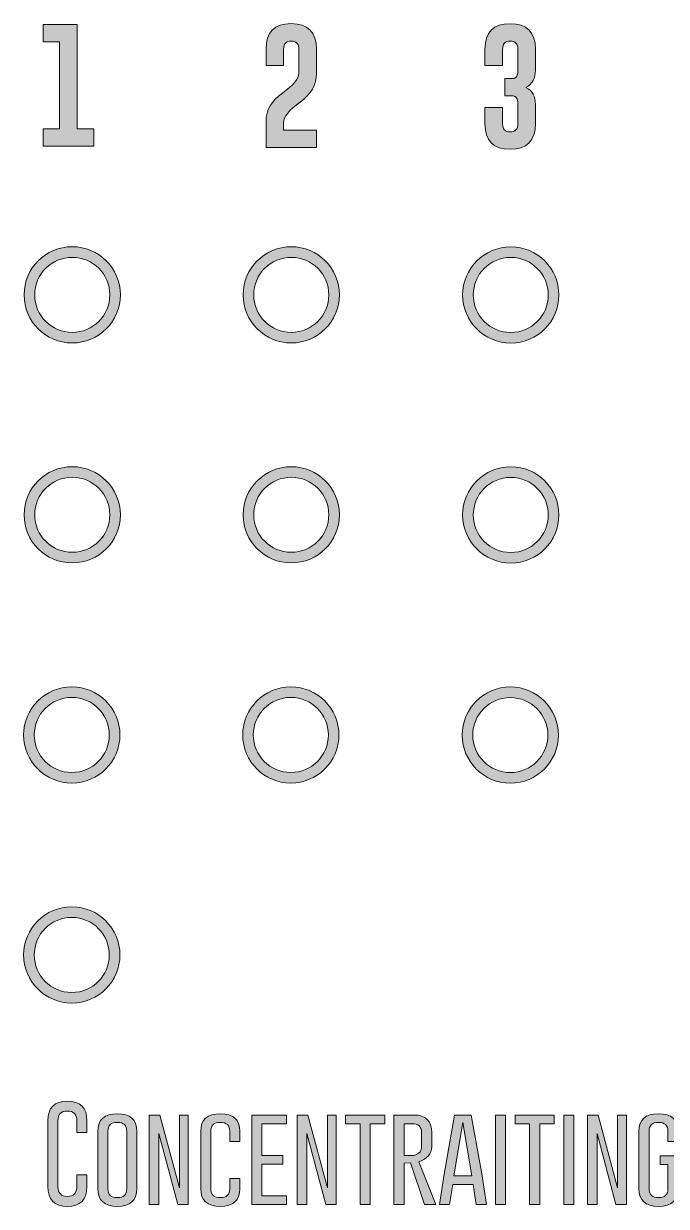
# Model space of a CAD drawing. Header units: inches. Extents: x 3.4 to 89, y -46.7 to -4.
# Drawn here: x 3.38 to 24.79, y -43.37 to -3.96 of the extents above; entities that cross this region are included whole.
import ezdxf

# ---------------------------------------------------------------- set-up
doc = ezdxf.new("R2010")
doc.units = ezdxf.units.IN
doc.header["$MEASUREMENT"] = 0
doc.layers.add('With Dials', color=7, linetype='Continuous')

# ---------------------------------------------------------------- blocks, each defined once
blk = doc.blocks.new('block 3')
at = {"layer": 'With Dials', "true_color": 0x231f20}
h = blk.add_hatch(color=250, dxfattribs=at)
h.dxf.hatch_style = 2
h.paths.add_polyline_path([(5.166, -3.992), (5.166, -7.471), (5.714, -7.471), (5.714, -8.048), (4.034, -8.048), (4.034, -7.471), (4.581, -7.471), (4.581, -4.569), (4.034, -4.569), (4.034, -3.992)])
at = {"layer": 'With Dials', "lineweight": 0}
blk.add_lwpolyline([(5.166, -3.992), (5.166, -7.471), (5.714, -7.471), (5.714, -8.048), (4.034, -8.048), (4.034, -7.471), (4.581, -7.471), (4.581, -4.569), (4.034, -4.569), (4.034, -3.992), (5.166, -3.992)], dxfattribs=at)
blk = doc.blocks.new('block 4')
at = {"layer": 'With Dials', "true_color": 0x231f20}
h = blk.add_hatch(color=250, dxfattribs=at)
h.dxf.hatch_style = 2
edge = h.paths.add_edge_path()
edge.add_spline(control_points=[(11.453, -7.216), (11.453, -6.851), (11.635, -6.538), (11.999, -6.277), (12.364, -6.017), (12.547, -5.796), (12.548, -5.614), (12.548, -5.614), (12.548, -4.818), (12.548, -4.818), (12.548, -4.635), (12.464, -4.543), (12.296, -4.543), (12.296, -4.543), (12.292, -4.543), (12.292, -4.543), (12.123, -4.543), (12.038, -4.635), (12.038, -4.818), (12.038, -4.818), (12.038, -5.362), (12.038, -5.362), (12.038, -5.362), (11.453, -5.362), (11.453, -5.362), (11.453, -5.362), (11.453, -4.818), (11.453, -4.818), (11.453, -4.249), (11.733, -3.964), (12.292, -3.964), (12.853, -3.964), (13.133, -4.249), (13.133, -4.818), (13.133, -4.818), (13.133, -5.628), (13.133, -5.628), (13.133, -6), (12.951, -6.317), (12.586, -6.579), (12.22, -6.84), (12.038, -7.068), (12.038, -7.265), (12.038, -7.265), (12.038, -7.509), (12.038, -7.509), (12.038, -7.509), (13.133, -7.509), (13.133, -7.509), (13.133, -7.509), (13.133, -8.086), (13.133, -8.086), (13.133, -8.086), (11.453, -8.086), (11.453, -8.086), (11.453, -8.086), (11.453, -7.216), (11.453, -7.216)], knot_values=[0, 0, 0, 0, 1, 1, 1, 2, 2, 2, 3, 3, 3, 4, 4, 4, 5, 5, 5, 6, 6, 6, 7, 7, 7, 8, 8, 8, 9, 9, 9, 10, 10, 10, 11, 11, 11, 12, 12, 12, 13, 13, 13, 14, 14, 14, 15, 15, 15, 16, 16, 16, 17, 17, 17, 18, 18, 18, 19, 19, 19, 19], degree=3, periodic=1)
at = {"layer": 'With Dials', "lineweight": 0}
blk.add_open_spline([(11.453, -7.216), (11.453, -6.851), (11.635, -6.538), (11.999, -6.277), (12.364, -6.017), (12.547, -5.796), (12.548, -5.614), (12.548, -5.614), (12.548, -4.818), (12.548, -4.818), (12.548, -4.635), (12.464, -4.543), (12.296, -4.543), (12.296, -4.543), (12.292, -4.543), (12.292, -4.543), (12.123, -4.543), (12.038, -4.635), (12.038, -4.818), (12.038, -4.818), (12.038, -5.362), (12.038, -5.362), (12.038, -5.362), (11.453, -5.362), (11.453, -5.362), (11.453, -5.362), (11.453, -4.818), (11.453, -4.818), (11.453, -4.249), (11.733, -3.964), (12.292, -3.964), (12.853, -3.964), (13.133, -4.249), (13.133, -4.818), (13.133, -4.818), (13.133, -5.628), (13.133, -5.628), (13.133, -6), (12.951, -6.317), (12.586, -6.579), (12.22, -6.84), (12.038, -7.068), (12.038, -7.265), (12.038, -7.265), (12.038, -7.509), (12.038, -7.509), (12.038, -7.509), (13.133, -7.509), (13.133, -7.509), (13.133, -7.509), (13.133, -8.086), (13.133, -8.086), (13.133, -8.086), (11.453, -8.086), (11.453, -8.086), (11.453, -8.086), (11.453, -7.216), (11.453, -7.216)], degree=3, knots=[0, 0, 0, 0, 1, 1, 1, 2, 2, 2, 3, 3, 3, 4, 4, 4, 5, 5, 5, 6, 6, 6, 7, 7, 7, 8, 8, 8, 9, 9, 9, 10, 10, 10, 11, 11, 11, 12, 12, 12, 13, 13, 13, 14, 14, 14, 15, 15, 15, 16, 16, 16, 17, 17, 17, 18, 18, 18, 19, 19, 19, 19], dxfattribs=at)
blk = doc.blocks.new('block 5')
at = {"layer": 'With Dials', "true_color": 0x231f20}
h = blk.add_hatch(color=250, dxfattribs=at)
h.dxf.hatch_style = 2
edge = h.paths.add_edge_path()
edge.add_spline(control_points=[(19.842, -4.818), (19.842, -4.636), (19.757, -4.545), (19.587, -4.543), (19.587, -4.543), (19.583, -4.543), (19.583, -4.543), (19.415, -4.543), (19.331, -4.635), (19.331, -4.818), (19.331, -4.818), (19.331, -5.362), (19.331, -5.362), (19.331, -5.362), (18.746, -5.362), (18.746, -5.362), (18.746, -5.362), (18.746, -4.818), (18.746, -4.818), (18.746, -4.25), (19.026, -3.967), (19.585, -3.967), (20.146, -3.967), (20.426, -4.25), (20.426, -4.818), (20.426, -4.818), (20.426, -5.523), (20.426, -5.523), (20.426, -5.789), (20.32, -5.977), (20.106, -6.087), (20.32, -6.198), (20.426, -6.386), (20.426, -6.652), (20.426, -6.652), (20.426, -7.299), (20.426, -7.299), (20.426, -7.866), (20.146, -8.15), (19.585, -8.15), (19.026, -8.15), (18.746, -7.866), (18.746, -7.299), (18.746, -7.299), (18.746, -6.755), (18.746, -6.755), (18.746, -6.755), (19.331, -6.755), (19.331, -6.755), (19.331, -6.755), (19.331, -7.299), (19.331, -7.299), (19.331, -7.482), (19.415, -7.574), (19.583, -7.574), (19.583, -7.574), (19.587, -7.574), (19.587, -7.574), (19.757, -7.572), (19.842, -7.481), (19.842, -7.299), (19.842, -7.299), (19.842, -6.652), (19.842, -6.652), (19.842, -6.504), (19.811, -6.417), (19.748, -6.389), (19.715, -6.375), (19.664, -6.368), (19.596, -6.368), (19.596, -6.368), (19.403, -6.368), (19.403, -6.368), (19.403, -6.368), (19.403, -5.792), (19.403, -5.792), (19.403, -5.792), (19.641, -5.792), (19.641, -5.792), (19.696, -5.792), (19.737, -5.783), (19.765, -5.767), (19.816, -5.738), (19.842, -5.655), (19.842, -5.519), (19.842, -5.519), (19.842, -4.818), (19.842, -4.818)], knot_values=[0, 0, 0, 0, 1, 1, 1, 2, 2, 2, 3, 3, 3, 4, 4, 4, 5, 5, 5, 6, 6, 6, 7, 7, 7, 8, 8, 8, 9, 9, 9, 10, 10, 10, 11, 11, 11, 12, 12, 12, 13, 13, 13, 14, 14, 14, 15, 15, 15, 16, 16, 16, 17, 17, 17, 18, 18, 18, 19, 19, 19, 20, 20, 20, 21, 21, 21, 22, 22, 22, 23, 23, 23, 24, 24, 24, 25, 25, 25, 26, 26, 26, 27, 27, 27, 28, 28, 28, 29, 29, 29, 29], degree=3, periodic=1)
at = {"layer": 'With Dials', "lineweight": 0}
blk.add_open_spline([(19.842, -4.818), (19.842, -4.636), (19.757, -4.545), (19.587, -4.543), (19.587, -4.543), (19.583, -4.543), (19.583, -4.543), (19.415, -4.543), (19.331, -4.635), (19.331, -4.818), (19.331, -4.818), (19.331, -5.362), (19.331, -5.362), (19.331, -5.362), (18.746, -5.362), (18.746, -5.362), (18.746, -5.362), (18.746, -4.818), (18.746, -4.818), (18.746, -4.25), (19.026, -3.967), (19.585, -3.967), (20.146, -3.967), (20.426, -4.25), (20.426, -4.818), (20.426, -4.818), (20.426, -5.523), (20.426, -5.523), (20.426, -5.789), (20.32, -5.977), (20.106, -6.087), (20.32, -6.198), (20.426, -6.386), (20.426, -6.652), (20.426, -6.652), (20.426, -7.299), (20.426, -7.299), (20.426, -7.866), (20.146, -8.15), (19.585, -8.15), (19.026, -8.15), (18.746, -7.866), (18.746, -7.299), (18.746, -7.299), (18.746, -6.755), (18.746, -6.755), (18.746, -6.755), (19.331, -6.755), (19.331, -6.755), (19.331, -6.755), (19.331, -7.299), (19.331, -7.299), (19.331, -7.482), (19.415, -7.574), (19.583, -7.574), (19.583, -7.574), (19.587, -7.574), (19.587, -7.574), (19.757, -7.572), (19.842, -7.481), (19.842, -7.299), (19.842, -7.299), (19.842, -6.652), (19.842, -6.652), (19.842, -6.504), (19.811, -6.417), (19.748, -6.389), (19.715, -6.375), (19.664, -6.368), (19.596, -6.368), (19.596, -6.368), (19.403, -6.368), (19.403, -6.368), (19.403, -6.368), (19.403, -5.792), (19.403, -5.792), (19.403, -5.792), (19.641, -5.792), (19.641, -5.792), (19.696, -5.792), (19.737, -5.783), (19.765, -5.767), (19.816, -5.738), (19.842, -5.655), (19.842, -5.519), (19.842, -5.519), (19.842, -4.818), (19.842, -4.818)], degree=3, knots=[0, 0, 0, 0, 1, 1, 1, 2, 2, 2, 3, 3, 3, 4, 4, 4, 5, 5, 5, 6, 6, 6, 7, 7, 7, 8, 8, 8, 9, 9, 9, 10, 10, 10, 11, 11, 11, 12, 12, 12, 13, 13, 13, 14, 14, 14, 15, 15, 15, 16, 16, 16, 17, 17, 17, 18, 18, 18, 19, 19, 19, 20, 20, 20, 21, 21, 21, 22, 22, 22, 23, 23, 23, 24, 24, 24, 25, 25, 25, 26, 26, 26, 27, 27, 27, 28, 28, 28, 29, 29, 29, 29], dxfattribs=at)
blk = doc.blocks.new('block 2')
at = {"layer": 'With Dials'}
for name in ['block 3', 'block 4', 'block 5']:
    blk.add_blockref(name, (0, 0), dxfattribs=at)
blk = doc.blocks.new('block 14')
at = {"layer": 'With Dials', "true_color": 0x231f20}
h = blk.add_hatch(color=250, dxfattribs=at)
h.dxf.hatch_style = 2
edge = h.paths.add_edge_path()
edge.add_spline(control_points=[(5, -11.397), (4.116, -11.397), (3.397, -12.116), (3.397, -13), (3.397, -13.883), (4.116, -14.602), (5, -14.602), (5.884, -14.602), (6.603, -13.883), (6.603, -13), (6.603, -12.116), (5.884, -11.397), (5, -11.397), (5, -11.397), (5, -11.397), (5, -11.397)], knot_values=[0, 0, 0, 0, 1, 1, 1, 2, 2, 2, 3, 3, 3, 4, 4, 4, 5, 5, 5, 5], degree=3, periodic=1)
edge = h.paths.add_edge_path()
edge.add_spline(control_points=[(5, -11.75), (5.69, -11.75), (6.25, -12.309), (6.25, -13), (6.25, -13.69), (5.69, -14.25), (5, -14.25), (4.31, -14.25), (3.75, -13.69), (3.75, -13), (3.75, -12.309), (4.31, -11.75), (5, -11.75)], knot_values=[0, 0, 0, 0, 0.352778, 0.352778, 0.352778, 0.705556, 0.705556, 0.705556, 1.058333, 1.058333, 1.058333, 1.411111, 1.411111, 1.411111, 1.411111], degree=3, periodic=0)
edge.add_line((5, -11.75), (5, -11.75))
at = {"layer": 'With Dials', "lineweight": 0}
for points, knots in [([(5, -11.397), (4.116, -11.397), (3.397, -12.116), (3.397, -13), (3.397, -13.883), (4.116, -14.602), (5, -14.602), (5.884, -14.602), (6.603, -13.883), (6.603, -13), (6.603, -12.116), (5.884, -11.397), (5, -11.397), (5, -11.397), (5, -11.397), (5, -11.397)], [0, 0, 0, 0, 1, 1, 1, 2, 2, 2, 3, 3, 3, 4, 4, 4, 5, 5, 5, 5]), ([(5, -11.75), (5.69, -11.75), (6.25, -12.309), (6.25, -13), (6.25, -13.69), (5.69, -14.25), (5, -14.25), (4.31, -14.25), (3.75, -13.69), (3.75, -13), (3.75, -12.309), (4.31, -11.75), (5, -11.75)], [0, 0, 0, 0, 1, 1, 1, 2, 2, 2, 3, 3, 3, 4, 4, 4, 4])]:
    blk.add_open_spline(points, degree=3, knots=knots, dxfattribs=at)
blk = doc.blocks.new('block 15')
at = {"layer": 'With Dials', "true_color": 0x231f20}
h = blk.add_hatch(color=250, dxfattribs=at)
h.dxf.hatch_style = 2
edge = h.paths.add_edge_path()
edge.add_spline(control_points=[(5, -18.726), (4.116, -18.726), (3.397, -19.445), (3.397, -20.328), (3.397, -21.212), (4.116, -21.931), (5, -21.931), (5.884, -21.931), (6.603, -21.212), (6.603, -20.328), (6.603, -19.445), (5.884, -18.726), (5, -18.726), (5, -18.726), (5, -18.726), (5, -18.726)], knot_values=[0, 0, 0, 0, 1, 1, 1, 2, 2, 2, 3, 3, 3, 4, 4, 4, 5, 5, 5, 5], degree=3, periodic=1)
edge = h.paths.add_edge_path()
edge.add_spline(control_points=[(5, -19.078), (5.69, -19.078), (6.25, -19.638), (6.25, -20.328), (6.25, -21.019), (5.69, -21.578), (5, -21.578), (4.31, -21.578), (3.75, -21.019), (3.75, -20.328), (3.75, -19.638), (4.31, -19.078), (5, -19.078)], knot_values=[0, 0, 0, 0, 0.352778, 0.352778, 0.352778, 0.705556, 0.705556, 0.705556, 1.058333, 1.058333, 1.058333, 1.411111, 1.411111, 1.411111, 1.411111], degree=3, periodic=0)
edge.add_line((5, -19.078), (5, -19.078))
at = {"layer": 'With Dials', "lineweight": 0}
for points, knots in [([(5, -18.726), (4.116, -18.726), (3.397, -19.445), (3.397, -20.328), (3.397, -21.212), (4.116, -21.931), (5, -21.931), (5.884, -21.931), (6.603, -21.212), (6.603, -20.328), (6.603, -19.445), (5.884, -18.726), (5, -18.726), (5, -18.726), (5, -18.726), (5, -18.726)], [0, 0, 0, 0, 1, 1, 1, 2, 2, 2, 3, 3, 3, 4, 4, 4, 5, 5, 5, 5]), ([(5, -19.078), (5.69, -19.078), (6.25, -19.638), (6.25, -20.328), (6.25, -21.019), (5.69, -21.578), (5, -21.578), (4.31, -21.578), (3.75, -21.019), (3.75, -20.328), (3.75, -19.638), (4.31, -19.078), (5, -19.078)], [0, 0, 0, 0, 1, 1, 1, 2, 2, 2, 3, 3, 3, 4, 4, 4, 4])]:
    blk.add_open_spline(points, degree=3, knots=knots, dxfattribs=at)
blk = doc.blocks.new('block 17')
at = {"layer": 'With Dials', "true_color": 0x231f20}
h = blk.add_hatch(color=250, dxfattribs=at)
h.dxf.hatch_style = 2
edge = h.paths.add_edge_path()
edge.add_spline(control_points=[(4.985, -26.061), (4.101, -26.061), (3.382, -26.78), (3.382, -27.664), (3.382, -28.547), (4.101, -29.266), (4.985, -29.266), (5.869, -29.266), (6.588, -28.547), (6.588, -27.664), (6.588, -26.78), (5.869, -26.061), (4.985, -26.061), (4.985, -26.061), (4.985, -26.061), (4.985, -26.061)], knot_values=[0, 0, 0, 0, 1, 1, 1, 2, 2, 2, 3, 3, 3, 4, 4, 4, 5, 5, 5, 5], degree=3, periodic=1)
edge = h.paths.add_edge_path()
edge.add_spline(control_points=[(4.985, -26.414), (5.676, -26.414), (6.235, -26.973), (6.235, -27.664), (6.235, -28.354), (5.676, -28.914), (4.985, -28.914), (4.295, -28.914), (3.735, -28.354), (3.735, -27.664), (3.735, -26.973), (4.295, -26.414), (4.985, -26.414)], knot_values=[0, 0, 0, 0, 0.352778, 0.352778, 0.352778, 0.705556, 0.705556, 0.705556, 1.058333, 1.058333, 1.058333, 1.411111, 1.411111, 1.411111, 1.411111], degree=3, periodic=0)
edge.add_line((4.985, -26.414), (4.985, -26.414))
at = {"layer": 'With Dials', "lineweight": 0}
for points, knots in [([(4.985, -26.061), (4.101, -26.061), (3.382, -26.78), (3.382, -27.664), (3.382, -28.547), (4.101, -29.266), (4.985, -29.266), (5.869, -29.266), (6.588, -28.547), (6.588, -27.664), (6.588, -26.78), (5.869, -26.061), (4.985, -26.061), (4.985, -26.061), (4.985, -26.061), (4.985, -26.061)], [0, 0, 0, 0, 1, 1, 1, 2, 2, 2, 3, 3, 3, 4, 4, 4, 5, 5, 5, 5]), ([(4.985, -26.414), (5.676, -26.414), (6.235, -26.973), (6.235, -27.664), (6.235, -28.354), (5.676, -28.914), (4.985, -28.914), (4.295, -28.914), (3.735, -28.354), (3.735, -27.664), (3.735, -26.973), (4.295, -26.414), (4.985, -26.414)], [0, 0, 0, 0, 1, 1, 1, 2, 2, 2, 3, 3, 3, 4, 4, 4, 4])]:
    blk.add_open_spline(points, degree=3, knots=knots, dxfattribs=at)
blk = doc.blocks.new('block 18')
at = {"layer": 'With Dials', "true_color": 0x231f20}
h = blk.add_hatch(color=250, dxfattribs=at)
h.dxf.hatch_style = 2
edge = h.paths.add_edge_path()
edge.add_spline(control_points=[(4.985, -33.39), (4.101, -33.39), (3.382, -34.109), (3.382, -34.992), (3.382, -35.876), (4.101, -36.595), (4.985, -36.595), (5.869, -36.595), (6.588, -35.876), (6.588, -34.992), (6.588, -34.109), (5.869, -33.39), (4.985, -33.39), (4.985, -33.39), (4.985, -33.39), (4.985, -33.39)], knot_values=[0, 0, 0, 0, 1, 1, 1, 2, 2, 2, 3, 3, 3, 4, 4, 4, 5, 5, 5, 5], degree=3, periodic=1)
edge = h.paths.add_edge_path()
edge.add_spline(control_points=[(4.985, -33.742), (5.676, -33.742), (6.235, -34.302), (6.235, -34.992), (6.235, -35.683), (5.676, -36.242), (4.985, -36.242), (4.295, -36.242), (3.735, -35.683), (3.735, -34.992), (3.735, -34.302), (4.295, -33.742), (4.985, -33.742)], knot_values=[0, 0, 0, 0, 0.352778, 0.352778, 0.352778, 0.705556, 0.705556, 0.705556, 1.058333, 1.058333, 1.058333, 1.411111, 1.411111, 1.411111, 1.411111], degree=3, periodic=0)
edge.add_line((4.985, -33.742), (4.985, -33.742))
at = {"layer": 'With Dials', "lineweight": 0}
for points, knots in [([(4.985, -33.39), (4.101, -33.39), (3.382, -34.109), (3.382, -34.992), (3.382, -35.876), (4.101, -36.595), (4.985, -36.595), (5.869, -36.595), (6.588, -35.876), (6.588, -34.992), (6.588, -34.109), (5.869, -33.39), (4.985, -33.39), (4.985, -33.39), (4.985, -33.39), (4.985, -33.39)], [0, 0, 0, 0, 1, 1, 1, 2, 2, 2, 3, 3, 3, 4, 4, 4, 5, 5, 5, 5]), ([(4.985, -33.742), (5.676, -33.742), (6.235, -34.302), (6.235, -34.992), (6.235, -35.683), (5.676, -36.242), (4.985, -36.242), (4.295, -36.242), (3.735, -35.683), (3.735, -34.992), (3.735, -34.302), (4.295, -33.742), (4.985, -33.742)], [0, 0, 0, 0, 1, 1, 1, 2, 2, 2, 3, 3, 3, 4, 4, 4, 4])]:
    blk.add_open_spline(points, degree=3, knots=knots, dxfattribs=at)
blk = doc.blocks.new('block 16')
at = {"layer": 'With Dials'}
for name in ['block 17', 'block 18']:
    blk.add_blockref(name, (0, 0), dxfattribs=at)
blk = doc.blocks.new('block 13')
at = {"layer": 'With Dials'}
for name in ['block 14', 'block 15', 'block 16']:
    blk.add_blockref(name, (0, 0), dxfattribs=at)
blk = doc.blocks.new('block 34')
at = {"layer": 'With Dials', "true_color": 0x231f20}
h = blk.add_hatch(color=250, dxfattribs=at)
h.dxf.hatch_style = 2
edge = h.paths.add_edge_path()
edge.add_spline(control_points=[(19.605, -11.401), (18.721, -11.401), (18.002, -12.12), (18.002, -13.004), (18.002, -13.887), (18.721, -14.606), (19.605, -14.606), (20.489, -14.606), (21.208, -13.887), (21.208, -13.004), (21.208, -12.12), (20.489, -11.401), (19.605, -11.401), (19.605, -11.401), (19.605, -11.401), (19.605, -11.401)], knot_values=[0, 0, 0, 0, 1, 1, 1, 2, 2, 2, 3, 3, 3, 4, 4, 4, 5, 5, 5, 5], degree=3, periodic=1)
edge = h.paths.add_edge_path()
edge.add_spline(control_points=[(19.605, -11.754), (20.295, -11.754), (20.855, -12.313), (20.855, -13.004), (20.855, -13.694), (20.295, -14.254), (19.605, -14.254), (18.914, -14.254), (18.355, -13.694), (18.355, -13.004), (18.355, -12.313), (18.914, -11.754), (19.605, -11.754)], knot_values=[0, 0, 0, 0, 0.352778, 0.352778, 0.352778, 0.705556, 0.705556, 0.705556, 1.058333, 1.058333, 1.058333, 1.411111, 1.411111, 1.411111, 1.411111], degree=3, periodic=0)
edge.add_line((19.605, -11.754), (19.605, -11.754))
at = {"layer": 'With Dials', "lineweight": 0}
for points, knots in [([(19.605, -11.401), (18.721, -11.401), (18.002, -12.12), (18.002, -13.004), (18.002, -13.887), (18.721, -14.606), (19.605, -14.606), (20.489, -14.606), (21.208, -13.887), (21.208, -13.004), (21.208, -12.12), (20.489, -11.401), (19.605, -11.401), (19.605, -11.401), (19.605, -11.401), (19.605, -11.401)], [0, 0, 0, 0, 1, 1, 1, 2, 2, 2, 3, 3, 3, 4, 4, 4, 5, 5, 5, 5]), ([(19.605, -11.754), (20.295, -11.754), (20.855, -12.313), (20.855, -13.004), (20.855, -13.694), (20.295, -14.254), (19.605, -14.254), (18.914, -14.254), (18.355, -13.694), (18.355, -13.004), (18.355, -12.313), (18.914, -11.754), (19.605, -11.754)], [0, 0, 0, 0, 1, 1, 1, 2, 2, 2, 3, 3, 3, 4, 4, 4, 4])]:
    blk.add_open_spline(points, degree=3, knots=knots, dxfattribs=at)
blk = doc.blocks.new('block 35')
at = {"layer": 'With Dials', "true_color": 0x231f20}
h = blk.add_hatch(color=250, dxfattribs=at)
h.dxf.hatch_style = 2
edge = h.paths.add_edge_path()
edge.add_spline(control_points=[(19.605, -18.73), (18.721, -18.73), (18.002, -19.449), (18.002, -20.332), (18.002, -21.216), (18.721, -21.935), (19.605, -21.935), (20.489, -21.935), (21.208, -21.216), (21.208, -20.332), (21.208, -19.449), (20.489, -18.73), (19.605, -18.73), (19.605, -18.73), (19.605, -18.73), (19.605, -18.73)], knot_values=[0, 0, 0, 0, 1, 1, 1, 2, 2, 2, 3, 3, 3, 4, 4, 4, 5, 5, 5, 5], degree=3, periodic=1)
edge = h.paths.add_edge_path()
edge.add_spline(control_points=[(19.605, -19.082), (20.295, -19.082), (20.855, -19.642), (20.855, -20.332), (20.855, -21.023), (20.295, -21.582), (19.605, -21.582), (18.914, -21.582), (18.355, -21.023), (18.355, -20.332), (18.355, -19.642), (18.914, -19.082), (19.605, -19.082)], knot_values=[0, 0, 0, 0, 0.352778, 0.352778, 0.352778, 0.705556, 0.705556, 0.705556, 1.058333, 1.058333, 1.058333, 1.411111, 1.411111, 1.411111, 1.411111], degree=3, periodic=0)
edge.add_line((19.605, -19.082), (19.605, -19.082))
at = {"layer": 'With Dials', "lineweight": 0}
for points, knots in [([(19.605, -18.73), (18.721, -18.73), (18.002, -19.449), (18.002, -20.332), (18.002, -21.216), (18.721, -21.935), (19.605, -21.935), (20.489, -21.935), (21.208, -21.216), (21.208, -20.332), (21.208, -19.449), (20.489, -18.73), (19.605, -18.73), (19.605, -18.73), (19.605, -18.73), (19.605, -18.73)], [0, 0, 0, 0, 1, 1, 1, 2, 2, 2, 3, 3, 3, 4, 4, 4, 5, 5, 5, 5]), ([(19.605, -19.082), (20.295, -19.082), (20.855, -19.642), (20.855, -20.332), (20.855, -21.023), (20.295, -21.582), (19.605, -21.582), (18.914, -21.582), (18.355, -21.023), (18.355, -20.332), (18.355, -19.642), (18.914, -19.082), (19.605, -19.082)], [0, 0, 0, 0, 1, 1, 1, 2, 2, 2, 3, 3, 3, 4, 4, 4, 4])]:
    blk.add_open_spline(points, degree=3, knots=knots, dxfattribs=at)
blk = doc.blocks.new('block 36')
at = {"layer": 'With Dials', "true_color": 0x231f20}
h = blk.add_hatch(color=250, dxfattribs=at)
h.dxf.hatch_style = 2
edge = h.paths.add_edge_path()
edge.add_spline(control_points=[(19.59, -26.065), (18.706, -26.065), (17.987, -26.784), (17.987, -27.668), (17.987, -28.551), (18.706, -29.27), (19.59, -29.27), (20.474, -29.27), (21.193, -28.551), (21.193, -27.668), (21.193, -26.784), (20.474, -26.065), (19.59, -26.065), (19.59, -26.065), (19.59, -26.065), (19.59, -26.065)], knot_values=[0, 0, 0, 0, 1, 1, 1, 2, 2, 2, 3, 3, 3, 4, 4, 4, 5, 5, 5, 5], degree=3, periodic=1)
edge = h.paths.add_edge_path()
edge.add_spline(control_points=[(19.59, -26.418), (20.28, -26.418), (20.84, -26.977), (20.84, -27.668), (20.84, -28.358), (20.28, -28.918), (19.59, -28.918), (18.9, -28.918), (18.34, -28.358), (18.34, -27.668), (18.34, -26.977), (18.9, -26.418), (19.59, -26.418)], knot_values=[0, 0, 0, 0, 0.352778, 0.352778, 0.352778, 0.705556, 0.705556, 0.705556, 1.058333, 1.058333, 1.058333, 1.411111, 1.411111, 1.411111, 1.411111], degree=3, periodic=0)
edge.add_line((19.59, -26.418), (19.59, -26.418))
at = {"layer": 'With Dials', "lineweight": 0}
for points, knots in [([(19.59, -26.065), (18.706, -26.065), (17.987, -26.784), (17.987, -27.668), (17.987, -28.551), (18.706, -29.27), (19.59, -29.27), (20.474, -29.27), (21.193, -28.551), (21.193, -27.668), (21.193, -26.784), (20.474, -26.065), (19.59, -26.065), (19.59, -26.065), (19.59, -26.065), (19.59, -26.065)], [0, 0, 0, 0, 1, 1, 1, 2, 2, 2, 3, 3, 3, 4, 4, 4, 5, 5, 5, 5]), ([(19.59, -26.418), (20.28, -26.418), (20.84, -26.977), (20.84, -27.668), (20.84, -28.358), (20.28, -28.918), (19.59, -28.918), (18.9, -28.918), (18.34, -28.358), (18.34, -27.668), (18.34, -26.977), (18.9, -26.418), (19.59, -26.418)], [0, 0, 0, 0, 1, 1, 1, 2, 2, 2, 3, 3, 3, 4, 4, 4, 4])]:
    blk.add_open_spline(points, degree=3, knots=knots, dxfattribs=at)
blk = doc.blocks.new('block 33')
at = {"layer": 'With Dials'}
for name in ['block 34', 'block 35', 'block 36']:
    blk.add_blockref(name, (0, 0), dxfattribs=at)
blk = doc.blocks.new('block 38')
at = {"layer": 'With Dials', "true_color": 0x231f20}
h = blk.add_hatch(color=250, dxfattribs=at)
h.dxf.hatch_style = 2
edge = h.paths.add_edge_path()
edge.add_spline(control_points=[(12.295, -11.397), (11.411, -11.397), (10.692, -12.116), (10.692, -13), (10.692, -13.883), (11.411, -14.602), (12.295, -14.602), (13.179, -14.602), (13.898, -13.883), (13.898, -13), (13.898, -12.116), (13.179, -11.397), (12.295, -11.397), (12.295, -11.397), (12.295, -11.397), (12.295, -11.397)], knot_values=[0, 0, 0, 0, 1, 1, 1, 2, 2, 2, 3, 3, 3, 4, 4, 4, 5, 5, 5, 5], degree=3, periodic=1)
edge = h.paths.add_edge_path()
edge.add_spline(control_points=[(12.295, -11.75), (12.985, -11.75), (13.545, -12.309), (13.545, -13), (13.545, -13.69), (12.985, -14.25), (12.295, -14.25), (11.605, -14.25), (11.045, -13.69), (11.045, -13), (11.045, -12.309), (11.605, -11.75), (12.295, -11.75)], knot_values=[0, 0, 0, 0, 0.352778, 0.352778, 0.352778, 0.705556, 0.705556, 0.705556, 1.058333, 1.058333, 1.058333, 1.411111, 1.411111, 1.411111, 1.411111], degree=3, periodic=0)
edge.add_line((12.295, -11.75), (12.295, -11.75))
at = {"layer": 'With Dials', "lineweight": 0}
for points, knots in [([(12.295, -11.397), (11.411, -11.397), (10.692, -12.116), (10.692, -13), (10.692, -13.883), (11.411, -14.602), (12.295, -14.602), (13.179, -14.602), (13.898, -13.883), (13.898, -13), (13.898, -12.116), (13.179, -11.397), (12.295, -11.397), (12.295, -11.397), (12.295, -11.397), (12.295, -11.397)], [0, 0, 0, 0, 1, 1, 1, 2, 2, 2, 3, 3, 3, 4, 4, 4, 5, 5, 5, 5]), ([(12.295, -11.75), (12.985, -11.75), (13.545, -12.309), (13.545, -13), (13.545, -13.69), (12.985, -14.25), (12.295, -14.25), (11.605, -14.25), (11.045, -13.69), (11.045, -13), (11.045, -12.309), (11.605, -11.75), (12.295, -11.75)], [0, 0, 0, 0, 1, 1, 1, 2, 2, 2, 3, 3, 3, 4, 4, 4, 4])]:
    blk.add_open_spline(points, degree=3, knots=knots, dxfattribs=at)
blk = doc.blocks.new('block 39')
at = {"layer": 'With Dials', "true_color": 0x231f20}
h = blk.add_hatch(color=250, dxfattribs=at)
h.dxf.hatch_style = 2
edge = h.paths.add_edge_path()
edge.add_spline(control_points=[(12.295, -18.726), (11.411, -18.726), (10.692, -19.445), (10.692, -20.328), (10.692, -21.212), (11.411, -21.931), (12.295, -21.931), (13.179, -21.931), (13.898, -21.212), (13.898, -20.328), (13.898, -19.445), (13.179, -18.726), (12.295, -18.726), (12.295, -18.726), (12.295, -18.726), (12.295, -18.726)], knot_values=[0, 0, 0, 0, 1, 1, 1, 2, 2, 2, 3, 3, 3, 4, 4, 4, 5, 5, 5, 5], degree=3, periodic=1)
edge = h.paths.add_edge_path()
edge.add_spline(control_points=[(12.295, -19.078), (12.985, -19.078), (13.545, -19.638), (13.545, -20.328), (13.545, -21.019), (12.985, -21.578), (12.295, -21.578), (11.605, -21.578), (11.045, -21.019), (11.045, -20.328), (11.045, -19.638), (11.605, -19.078), (12.295, -19.078)], knot_values=[0, 0, 0, 0, 0.352778, 0.352778, 0.352778, 0.705556, 0.705556, 0.705556, 1.058333, 1.058333, 1.058333, 1.411111, 1.411111, 1.411111, 1.411111], degree=3, periodic=0)
edge.add_line((12.295, -19.078), (12.295, -19.078))
at = {"layer": 'With Dials', "lineweight": 0}
for points, knots in [([(12.295, -18.726), (11.411, -18.726), (10.692, -19.445), (10.692, -20.328), (10.692, -21.212), (11.411, -21.931), (12.295, -21.931), (13.179, -21.931), (13.898, -21.212), (13.898, -20.328), (13.898, -19.445), (13.179, -18.726), (12.295, -18.726), (12.295, -18.726), (12.295, -18.726), (12.295, -18.726)], [0, 0, 0, 0, 1, 1, 1, 2, 2, 2, 3, 3, 3, 4, 4, 4, 5, 5, 5, 5]), ([(12.295, -19.078), (12.985, -19.078), (13.545, -19.638), (13.545, -20.328), (13.545, -21.019), (12.985, -21.578), (12.295, -21.578), (11.605, -21.578), (11.045, -21.019), (11.045, -20.328), (11.045, -19.638), (11.605, -19.078), (12.295, -19.078)], [0, 0, 0, 0, 1, 1, 1, 2, 2, 2, 3, 3, 3, 4, 4, 4, 4])]:
    blk.add_open_spline(points, degree=3, knots=knots, dxfattribs=at)
blk = doc.blocks.new('block 41')
at = {"layer": 'With Dials', "true_color": 0x231f20}
h = blk.add_hatch(color=250, dxfattribs=at)
h.dxf.hatch_style = 2
edge = h.paths.add_edge_path()
edge.add_spline(control_points=[(12.28, -26.061), (11.396, -26.061), (10.677, -26.78), (10.677, -27.664), (10.677, -28.547), (11.396, -29.266), (12.28, -29.266), (13.164, -29.266), (13.883, -28.547), (13.883, -27.664), (13.883, -26.78), (13.164, -26.061), (12.28, -26.061), (12.28, -26.061), (12.28, -26.061), (12.28, -26.061)], knot_values=[0, 0, 0, 0, 1, 1, 1, 2, 2, 2, 3, 3, 3, 4, 4, 4, 5, 5, 5, 5], degree=3, periodic=1)
edge = h.paths.add_edge_path()
edge.add_spline(control_points=[(12.28, -26.414), (12.971, -26.414), (13.53, -26.973), (13.53, -27.664), (13.53, -28.354), (12.971, -28.914), (12.28, -28.914), (11.59, -28.914), (11.03, -28.354), (11.03, -27.664), (11.03, -26.973), (11.59, -26.414), (12.28, -26.414)], knot_values=[0, 0, 0, 0, 0.352778, 0.352778, 0.352778, 0.705556, 0.705556, 0.705556, 1.058333, 1.058333, 1.058333, 1.411111, 1.411111, 1.411111, 1.411111], degree=3, periodic=0)
edge.add_line((12.28, -26.414), (12.28, -26.414))
at = {"layer": 'With Dials', "lineweight": 0}
for points, knots in [([(12.28, -26.061), (11.396, -26.061), (10.677, -26.78), (10.677, -27.664), (10.677, -28.547), (11.396, -29.266), (12.28, -29.266), (13.164, -29.266), (13.883, -28.547), (13.883, -27.664), (13.883, -26.78), (13.164, -26.061), (12.28, -26.061), (12.28, -26.061), (12.28, -26.061), (12.28, -26.061)], [0, 0, 0, 0, 1, 1, 1, 2, 2, 2, 3, 3, 3, 4, 4, 4, 5, 5, 5, 5]), ([(12.28, -26.414), (12.971, -26.414), (13.53, -26.973), (13.53, -27.664), (13.53, -28.354), (12.971, -28.914), (12.28, -28.914), (11.59, -28.914), (11.03, -28.354), (11.03, -27.664), (11.03, -26.973), (11.59, -26.414), (12.28, -26.414)], [0, 0, 0, 0, 1, 1, 1, 2, 2, 2, 3, 3, 3, 4, 4, 4, 4])]:
    blk.add_open_spline(points, degree=3, knots=knots, dxfattribs=at)
blk = doc.blocks.new('block 40')
at = {"layer": 'With Dials'}
blk.add_blockref('block 41', (0, 0), dxfattribs=at)
blk = doc.blocks.new('block 37')
at = {"layer": 'With Dials'}
for name in ['block 38', 'block 39', 'block 40']:
    blk.add_blockref(name, (0, 0), dxfattribs=at)
blk = doc.blocks.new('block 12')
at = {"layer": 'With Dials'}
for name in ['block 13', 'block 37', 'block 33']:
    blk.add_blockref(name, (0, 0), dxfattribs=at)
blk = doc.blocks.new('block 50')
at = {"layer": 'With Dials', "true_color": 0x231f20}
h = blk.add_hatch(color=250, dxfattribs=at)
h.dxf.hatch_style = 2
edge = h.paths.add_edge_path()
edge.add_spline(control_points=[(5.49, -42.707), (5.49, -43.147), (5.273, -43.368), (4.839, -43.369), (4.406, -43.369), (4.189, -43.148), (4.189, -42.707), (4.189, -42.707), (4.189, -40.523), (4.189, -40.523), (4.189, -40.083), (4.406, -39.864), (4.839, -39.864), (5.273, -39.864), (5.49, -40.083), (5.49, -40.523), (5.49, -40.523), (5.49, -40.914), (5.49, -40.914), (5.49, -40.914), (5.154, -40.914), (5.154, -40.914), (5.154, -40.914), (5.154, -40.523), (5.154, -40.523), (5.154, -40.304), (5.049, -40.194), (4.841, -40.193), (4.841, -40.193), (4.837, -40.193), (4.837, -40.193), (4.629, -40.193), (4.525, -40.303), (4.525, -40.523), (4.525, -40.523), (4.525, -42.707), (4.525, -42.707), (4.525, -42.928), (4.63, -43.038), (4.839, -43.038), (5.049, -43.038), (5.154, -42.928), (5.154, -42.707), (5.154, -42.707), (5.154, -42.316), (5.154, -42.316), (5.154, -42.316), (5.49, -42.316), (5.49, -42.316), (5.49, -42.316), (5.49, -42.707), (5.49, -42.707)], knot_values=[0, 0, 0, 0, 1, 1, 1, 2, 2, 2, 3, 3, 3, 4, 4, 4, 5, 5, 5, 6, 6, 6, 7, 7, 7, 8, 8, 8, 9, 9, 9, 10, 10, 10, 11, 11, 11, 12, 12, 12, 13, 13, 13, 14, 14, 14, 15, 15, 15, 16, 16, 16, 17, 17, 17, 17], degree=3, periodic=1)
h = blk.add_hatch(color=250, dxfattribs=at)
h.dxf.hatch_style = 2
edge = h.paths.add_edge_path()
edge.add_spline(control_points=[(7.152, -42.787), (7.152, -43.174), (6.935, -43.368), (6.501, -43.369), (6.068, -43.369), (5.852, -43.175), (5.852, -42.787), (5.852, -42.787), (5.852, -40.864), (5.852, -40.864), (5.852, -40.477), (6.068, -40.284), (6.501, -40.284), (6.935, -40.284), (7.152, -40.477), (7.152, -40.864), (7.152, -40.864), (7.152, -42.787), (7.152, -42.787)], knot_values=[0, 0, 0, 0, 1, 1, 1, 2, 2, 2, 3, 3, 3, 4, 4, 4, 5, 5, 5, 6, 6, 6, 6], degree=3, periodic=1)
edge = h.paths.add_edge_path()
edge.add_spline(control_points=[(6.816, -40.864), (6.816, -40.671), (6.712, -40.574), (6.503, -40.573), (6.503, -40.573), (6.499, -40.573), (6.499, -40.573), (6.291, -40.573), (6.188, -40.67), (6.188, -40.864), (6.188, -40.864), (6.188, -42.787), (6.188, -42.787), (6.188, -42.981), (6.292, -43.078), (6.501, -43.078), (6.711, -43.078), (6.816, -42.981), (6.816, -42.787), (6.816, -42.787), (6.816, -40.864), (6.816, -40.864)], knot_values=[0, 0, 0, 0, 1, 1, 1, 2, 2, 2, 3, 3, 3, 4, 4, 4, 5, 5, 5, 6, 6, 6, 7, 7, 7, 7], degree=3, periodic=1)
h = blk.add_hatch(color=250, dxfattribs=at)
h.dxf.hatch_style = 2
h.paths.add_polyline_path([(7.566, -40.327), (7.919, -40.327), (8.568, -42.749), (8.568, -40.334), (8.866, -40.329), (8.866, -43.31), (8.513, -43.31), (7.883, -40.94), (7.883, -43.31), (7.566, -43.31)])
h = blk.add_hatch(color=250, dxfattribs=at)
h.dxf.hatch_style = 2
edge = h.paths.add_edge_path()
edge.add_spline(control_points=[(10.58, -42.787), (10.58, -43.174), (10.363, -43.368), (9.929, -43.369), (9.496, -43.369), (9.28, -43.175), (9.28, -42.787), (9.28, -42.787), (9.28, -40.864), (9.28, -40.864), (9.28, -40.477), (9.496, -40.284), (9.929, -40.284), (10.363, -40.284), (10.58, -40.477), (10.58, -40.864), (10.58, -40.864), (10.58, -41.209), (10.58, -41.209), (10.58, -41.209), (10.244, -41.209), (10.244, -41.209), (10.244, -41.209), (10.244, -40.864), (10.244, -40.864), (10.244, -40.671), (10.14, -40.574), (9.931, -40.573), (9.931, -40.573), (9.927, -40.573), (9.927, -40.573), (9.719, -40.573), (9.615, -40.67), (9.615, -40.864), (9.615, -40.864), (9.615, -42.787), (9.615, -42.787), (9.615, -42.981), (9.72, -43.078), (9.929, -43.078), (10.139, -43.078), (10.244, -42.981), (10.244, -42.787), (10.244, -42.787), (10.244, -42.442), (10.244, -42.442), (10.244, -42.442), (10.58, -42.442), (10.58, -42.442), (10.58, -42.442), (10.58, -42.787), (10.58, -42.787)], knot_values=[0, 0, 0, 0, 1, 1, 1, 2, 2, 2, 3, 3, 3, 4, 4, 4, 5, 5, 5, 6, 6, 6, 7, 7, 7, 8, 8, 8, 9, 9, 9, 10, 10, 10, 11, 11, 11, 12, 12, 12, 13, 13, 13, 14, 14, 14, 15, 15, 15, 16, 16, 16, 17, 17, 17, 17], degree=3, periodic=1)
h = blk.add_hatch(color=250, dxfattribs=at)
h.dxf.hatch_style = 2
h.paths.add_polyline_path([(12.018, -41.674), (12.018, -41.963), (11.312, -41.963), (11.312, -43.021), (12.132, -43.021), (12.132, -43.31), (10.976, -43.31), (10.976, -40.327), (12.132, -40.327), (12.132, -40.616), (11.312, -40.616), (11.312, -41.674)])
h = blk.add_hatch(color=250, dxfattribs=at)
h.dxf.hatch_style = 2
h.paths.add_polyline_path([(12.494, -40.327), (12.847, -40.327), (13.496, -42.749), (13.496, -40.334), (13.794, -40.329), (13.794, -43.31), (13.441, -43.31), (12.811, -40.94), (12.811, -43.31), (12.494, -43.31)])
h = blk.add_hatch(color=250, dxfattribs=at)
h.dxf.hatch_style = 2
h.paths.add_polyline_path([(15.405, -40.327), (15.405, -40.616), (14.923, -40.616), (14.923, -43.31), (14.588, -43.31), (14.588, -40.616), (14.104, -40.616), (14.104, -40.327)])
h = blk.add_hatch(color=250, dxfattribs=at)
h.dxf.hatch_style = 2
edge = h.paths.add_edge_path()
edge.add_spline(control_points=[(15.715, -40.327), (15.715, -40.327), (16.376, -40.327), (16.376, -40.327), (16.773, -40.328), (16.971, -40.522), (16.971, -40.909), (16.971, -40.909), (16.971, -41.381), (16.971, -41.381), (16.971, -41.621), (16.828, -41.788), (16.542, -41.881), (16.542, -41.881), (17.109, -43.31), (17.109, -43.31), (17.109, -43.31), (16.736, -43.31), (16.736, -43.31), (16.736, -43.31), (16.268, -41.92), (16.268, -41.92), (16.268, -41.92), (16.051, -41.931), (16.051, -41.931), (16.051, -41.931), (16.051, -43.31), (16.051, -43.31), (16.051, -43.31), (15.715, -43.31), (15.715, -43.31), (15.715, -43.31), (15.715, -40.327), (15.715, -40.327)], knot_values=[0, 0, 0, 0, 1, 1, 1, 2, 2, 2, 3, 3, 3, 4, 4, 4, 5, 5, 5, 6, 6, 6, 7, 7, 7, 8, 8, 8, 9, 9, 9, 10, 10, 10, 11, 11, 11, 11], degree=3, periodic=1)
edge = h.paths.add_edge_path()
edge.add_spline(control_points=[(16.051, -40.616), (16.051, -40.616), (16.051, -41.674), (16.051, -41.674), (16.051, -41.674), (16.258, -41.674), (16.258, -41.674), (16.34, -41.674), (16.401, -41.668), (16.438, -41.657), (16.569, -41.608), (16.635, -41.517), (16.635, -41.381), (16.635, -41.381), (16.635, -40.909), (16.635, -40.909), (16.635, -40.714), (16.531, -40.616), (16.323, -40.616), (16.323, -40.616), (16.051, -40.616), (16.051, -40.616)], knot_values=[0, 0, 0, 0, 1, 1, 1, 2, 2, 2, 3, 3, 3, 4, 4, 4, 5, 5, 5, 6, 6, 6, 7, 7, 7, 7], degree=3, periodic=1)
h = blk.add_hatch(color=250, dxfattribs=at)
h.dxf.hatch_style = 2
h.paths.add_polyline_path([(18.636, -42.285), (18.793, -43.31), (18.452, -43.31), (18.352, -42.644), (17.67, -42.644), (17.568, -43.31), (17.229, -43.31), (17.382, -42.292), (17.734, -40.327), (18.287, -40.327)])
h.paths.add_polyline_path([(18.307, -42.354), (18.009, -40.58), (17.71, -42.354)])
h = blk.add_hatch(color=250, dxfattribs=at)
h.dxf.hatch_style = 2
h.paths.add_polyline_path([(19.095, -40.327), (19.431, -40.327), (19.431, -43.31), (19.095, -43.31)])
h = blk.add_hatch(color=250, dxfattribs=at)
h.dxf.hatch_style = 2
h.paths.add_polyline_path([(21.05, -40.327), (21.05, -40.616), (20.567, -40.616), (20.567, -43.31), (20.233, -43.31), (20.233, -40.616), (19.749, -40.616), (19.749, -40.327)])
h = blk.add_hatch(color=250, dxfattribs=at)
h.dxf.hatch_style = 2
h.paths.add_polyline_path([(21.368, -40.327), (21.704, -40.327), (21.704, -43.31), (21.368, -43.31)])
h = blk.add_hatch(color=250, dxfattribs=at)
h.dxf.hatch_style = 2
h.paths.add_polyline_path([(22.161, -40.327), (22.514, -40.327), (23.163, -42.749), (23.163, -40.334), (23.461, -40.329), (23.461, -43.31), (23.108, -43.31), (22.478, -40.94), (22.478, -43.31), (22.161, -43.31)])
h = blk.add_hatch(color=250, dxfattribs=at)
h.dxf.hatch_style = 2
edge = h.paths.add_edge_path()
edge.add_spline(control_points=[(25.175, -42.787), (25.175, -43.174), (24.958, -43.368), (24.524, -43.369), (24.091, -43.369), (23.875, -43.175), (23.875, -42.787), (23.875, -42.787), (23.875, -40.864), (23.875, -40.864), (23.875, -40.477), (24.091, -40.284), (24.524, -40.284), (24.958, -40.284), (25.175, -40.477), (25.175, -40.864), (25.175, -40.864), (25.175, -41.209), (25.175, -41.209), (25.175, -41.209), (24.839, -41.209), (24.839, -41.209), (24.839, -41.209), (24.839, -40.864), (24.839, -40.864), (24.839, -40.671), (24.735, -40.574), (24.526, -40.573), (24.526, -40.573), (24.522, -40.573), (24.522, -40.573), (24.314, -40.573), (24.211, -40.67), (24.211, -40.864), (24.211, -40.864), (24.211, -42.787), (24.211, -42.787), (24.211, -42.981), (24.315, -43.078), (24.524, -43.078), (24.734, -43.078), (24.839, -42.981), (24.839, -42.787), (24.839, -42.787), (24.839, -41.972), (24.839, -41.972), (24.839, -41.972), (24.579, -41.972), (24.579, -41.972), (24.579, -41.972), (24.579, -41.681), (24.579, -41.681), (24.579, -41.681), (25.175, -41.681), (25.175, -41.681), (25.175, -41.681), (25.175, -42.787), (25.175, -42.787)], knot_values=[0, 0, 0, 0, 1, 1, 1, 2, 2, 2, 3, 3, 3, 4, 4, 4, 5, 5, 5, 6, 6, 6, 7, 7, 7, 8, 8, 8, 9, 9, 9, 10, 10, 10, 11, 11, 11, 12, 12, 12, 13, 13, 13, 14, 14, 14, 15, 15, 15, 16, 16, 16, 17, 17, 17, 18, 18, 18, 19, 19, 19, 19], degree=3, periodic=1)
at = {"layer": 'With Dials', "lineweight": 0}
for points in [[(7.566, -40.327), (7.919, -40.327), (8.568, -42.749), (8.568, -40.334), (8.866, -40.329), (8.866, -43.31), (8.513, -43.31), (7.883, -40.94), (7.883, -43.31), (7.566, -43.31), (7.566, -40.327)], [(12.018, -41.674), (12.018, -41.963), (11.312, -41.963), (11.312, -43.021), (12.132, -43.021), (12.132, -43.31), (10.976, -43.31), (10.976, -40.327), (12.132, -40.327), (12.132, -40.616), (11.312, -40.616), (11.312, -41.674), (12.018, -41.674)], [(12.494, -40.327), (12.847, -40.327), (13.496, -42.749), (13.496, -40.334), (13.794, -40.329), (13.794, -43.31), (13.441, -43.31), (12.811, -40.94), (12.811, -43.31), (12.494, -43.31), (12.494, -40.327)], [(15.405, -40.327), (15.405, -40.616), (14.923, -40.616), (14.923, -43.31), (14.588, -43.31), (14.588, -40.616), (14.104, -40.616), (14.104, -40.327), (15.405, -40.327)], [(18.636, -42.285), (18.793, -43.31), (18.452, -43.31), (18.352, -42.644), (17.67, -42.644), (17.568, -43.31), (17.229, -43.31), (17.382, -42.292), (17.734, -40.327), (18.287, -40.327), (18.636, -42.285)], [(18.307, -42.354), (18.009, -40.58), (17.71, -42.354), (18.307, -42.354)], [(19.095, -40.327), (19.431, -40.327), (19.431, -43.31), (19.095, -43.31), (19.095, -40.327)], [(21.05, -40.327), (21.05, -40.616), (20.567, -40.616), (20.567, -43.31), (20.233, -43.31), (20.233, -40.616), (19.749, -40.616), (19.749, -40.327), (21.05, -40.327)], [(21.368, -40.327), (21.704, -40.327), (21.704, -43.31), (21.368, -43.31), (21.368, -40.327)], [(22.161, -40.327), (22.514, -40.327), (23.163, -42.749), (23.163, -40.334), (23.461, -40.329), (23.461, -43.31), (23.108, -43.31), (22.478, -40.94), (22.478, -43.31), (22.161, -43.31), (22.161, -40.327)]]:
    blk.add_lwpolyline(points, dxfattribs=at)
for points, knots in [([(5.49, -42.707), (5.49, -43.147), (5.273, -43.368), (4.839, -43.369), (4.406, -43.369), (4.189, -43.148), (4.189, -42.707), (4.189, -42.707), (4.189, -40.523), (4.189, -40.523), (4.189, -40.083), (4.406, -39.864), (4.839, -39.864), (5.273, -39.864), (5.49, -40.083), (5.49, -40.523), (5.49, -40.523), (5.49, -40.914), (5.49, -40.914), (5.49, -40.914), (5.154, -40.914), (5.154, -40.914), (5.154, -40.914), (5.154, -40.523), (5.154, -40.523), (5.154, -40.304), (5.049, -40.194), (4.841, -40.193), (4.841, -40.193), (4.837, -40.193), (4.837, -40.193), (4.629, -40.193), (4.525, -40.303), (4.525, -40.523), (4.525, -40.523), (4.525, -42.707), (4.525, -42.707), (4.525, -42.928), (4.63, -43.038), (4.839, -43.038), (5.049, -43.038), (5.154, -42.928), (5.154, -42.707), (5.154, -42.707), (5.154, -42.316), (5.154, -42.316), (5.154, -42.316), (5.49, -42.316), (5.49, -42.316), (5.49, -42.316), (5.49, -42.707), (5.49, -42.707)], [0, 0, 0, 0, 1, 1, 1, 2, 2, 2, 3, 3, 3, 4, 4, 4, 5, 5, 5, 6, 6, 6, 7, 7, 7, 8, 8, 8, 9, 9, 9, 10, 10, 10, 11, 11, 11, 12, 12, 12, 13, 13, 13, 14, 14, 14, 15, 15, 15, 16, 16, 16, 17, 17, 17, 17]), ([(7.152, -42.787), (7.152, -43.174), (6.935, -43.368), (6.501, -43.369), (6.068, -43.369), (5.852, -43.175), (5.852, -42.787), (5.852, -42.787), (5.852, -40.864), (5.852, -40.864), (5.852, -40.477), (6.068, -40.284), (6.501, -40.284), (6.935, -40.284), (7.152, -40.477), (7.152, -40.864), (7.152, -40.864), (7.152, -42.787), (7.152, -42.787)], [0, 0, 0, 0, 1, 1, 1, 2, 2, 2, 3, 3, 3, 4, 4, 4, 5, 5, 5, 6, 6, 6, 6]), ([(6.816, -40.864), (6.816, -40.671), (6.712, -40.574), (6.503, -40.573), (6.503, -40.573), (6.499, -40.573), (6.499, -40.573), (6.291, -40.573), (6.188, -40.67), (6.188, -40.864), (6.188, -40.864), (6.188, -42.787), (6.188, -42.787), (6.188, -42.981), (6.292, -43.078), (6.501, -43.078), (6.711, -43.078), (6.816, -42.981), (6.816, -42.787), (6.816, -42.787), (6.816, -40.864), (6.816, -40.864)], [0, 0, 0, 0, 1, 1, 1, 2, 2, 2, 3, 3, 3, 4, 4, 4, 5, 5, 5, 6, 6, 6, 7, 7, 7, 7]), ([(10.58, -42.787), (10.58, -43.174), (10.363, -43.368), (9.929, -43.369), (9.496, -43.369), (9.28, -43.175), (9.28, -42.787), (9.28, -42.787), (9.28, -40.864), (9.28, -40.864), (9.28, -40.477), (9.496, -40.284), (9.929, -40.284), (10.363, -40.284), (10.58, -40.477), (10.58, -40.864), (10.58, -40.864), (10.58, -41.209), (10.58, -41.209), (10.58, -41.209), (10.244, -41.209), (10.244, -41.209), (10.244, -41.209), (10.244, -40.864), (10.244, -40.864), (10.244, -40.671), (10.14, -40.574), (9.931, -40.573), (9.931, -40.573), (9.927, -40.573), (9.927, -40.573), (9.719, -40.573), (9.615, -40.67), (9.615, -40.864), (9.615, -40.864), (9.615, -42.787), (9.615, -42.787), (9.615, -42.981), (9.72, -43.078), (9.929, -43.078), (10.139, -43.078), (10.244, -42.981), (10.244, -42.787), (10.244, -42.787), (10.244, -42.442), (10.244, -42.442), (10.244, -42.442), (10.58, -42.442), (10.58, -42.442), (10.58, -42.442), (10.58, -42.787), (10.58, -42.787)], [0, 0, 0, 0, 1, 1, 1, 2, 2, 2, 3, 3, 3, 4, 4, 4, 5, 5, 5, 6, 6, 6, 7, 7, 7, 8, 8, 8, 9, 9, 9, 10, 10, 10, 11, 11, 11, 12, 12, 12, 13, 13, 13, 14, 14, 14, 15, 15, 15, 16, 16, 16, 17, 17, 17, 17]), ([(15.715, -40.327), (15.715, -40.327), (16.376, -40.327), (16.376, -40.327), (16.773, -40.328), (16.971, -40.522), (16.971, -40.909), (16.971, -40.909), (16.971, -41.381), (16.971, -41.381), (16.971, -41.621), (16.828, -41.788), (16.542, -41.881), (16.542, -41.881), (17.109, -43.31), (17.109, -43.31), (17.109, -43.31), (16.736, -43.31), (16.736, -43.31), (16.736, -43.31), (16.268, -41.92), (16.268, -41.92), (16.268, -41.92), (16.051, -41.931), (16.051, -41.931), (16.051, -41.931), (16.051, -43.31), (16.051, -43.31), (16.051, -43.31), (15.715, -43.31), (15.715, -43.31), (15.715, -43.31), (15.715, -40.327), (15.715, -40.327)], [0, 0, 0, 0, 1, 1, 1, 2, 2, 2, 3, 3, 3, 4, 4, 4, 5, 5, 5, 6, 6, 6, 7, 7, 7, 8, 8, 8, 9, 9, 9, 10, 10, 10, 11, 11, 11, 11]), ([(25.175, -42.787), (25.175, -43.174), (24.958, -43.368), (24.524, -43.369), (24.091, -43.369), (23.875, -43.175), (23.875, -42.787), (23.875, -42.787), (23.875, -40.864), (23.875, -40.864), (23.875, -40.477), (24.091, -40.284), (24.524, -40.284), (24.958, -40.284), (25.175, -40.477), (25.175, -40.864), (25.175, -40.864), (25.175, -41.209), (25.175, -41.209), (25.175, -41.209), (24.839, -41.209), (24.839, -41.209), (24.839, -41.209), (24.839, -40.864), (24.839, -40.864), (24.839, -40.671), (24.735, -40.574), (24.526, -40.573), (24.526, -40.573), (24.522, -40.573), (24.522, -40.573), (24.314, -40.573), (24.211, -40.67), (24.211, -40.864), (24.211, -40.864), (24.211, -42.787), (24.211, -42.787), (24.211, -42.981), (24.315, -43.078), (24.524, -43.078), (24.734, -43.078), (24.839, -42.981), (24.839, -42.787), (24.839, -42.787), (24.839, -41.972), (24.839, -41.972), (24.839, -41.972), (24.579, -41.972), (24.579, -41.972), (24.579, -41.972), (24.579, -41.681), (24.579, -41.681), (24.579, -41.681), (25.175, -41.681), (25.175, -41.681), (25.175, -41.681), (25.175, -42.787), (25.175, -42.787)], [0, 0, 0, 0, 1, 1, 1, 2, 2, 2, 3, 3, 3, 4, 4, 4, 5, 5, 5, 6, 6, 6, 7, 7, 7, 8, 8, 8, 9, 9, 9, 10, 10, 10, 11, 11, 11, 12, 12, 12, 13, 13, 13, 14, 14, 14, 15, 15, 15, 16, 16, 16, 17, 17, 17, 18, 18, 18, 19, 19, 19, 19]), ([(16.051, -40.616), (16.051, -40.616), (16.051, -41.674), (16.051, -41.674), (16.051, -41.674), (16.258, -41.674), (16.258, -41.674), (16.34, -41.674), (16.401, -41.668), (16.438, -41.657), (16.569, -41.608), (16.635, -41.517), (16.635, -41.381), (16.635, -41.381), (16.635, -40.909), (16.635, -40.909), (16.635, -40.714), (16.531, -40.616), (16.323, -40.616), (16.323, -40.616), (16.051, -40.616), (16.051, -40.616)], [0, 0, 0, 0, 1, 1, 1, 2, 2, 2, 3, 3, 3, 4, 4, 4, 5, 5, 5, 6, 6, 6, 7, 7, 7, 7])]:
    blk.add_open_spline(points, degree=3, knots=knots, dxfattribs=at)
blk = doc.blocks.new('block 47')
at = {"layer": 'With Dials'}
blk.add_blockref('block 50', (0, 0), dxfattribs=at)
blk = doc.blocks.new('block 46')
at = {"layer": 'With Dials'}
blk.add_blockref('block 47', (0, 0), dxfattribs=at)

msp = doc.modelspace()

# ---------------------------------------------------------------- block references
at = {"layer": 'With Dials'}
for name in ['block 2', 'block 12', 'block 46']:
    msp.add_blockref(name, (0, 0), dxfattribs=at)

doc.saveas('drawing.dxf')
